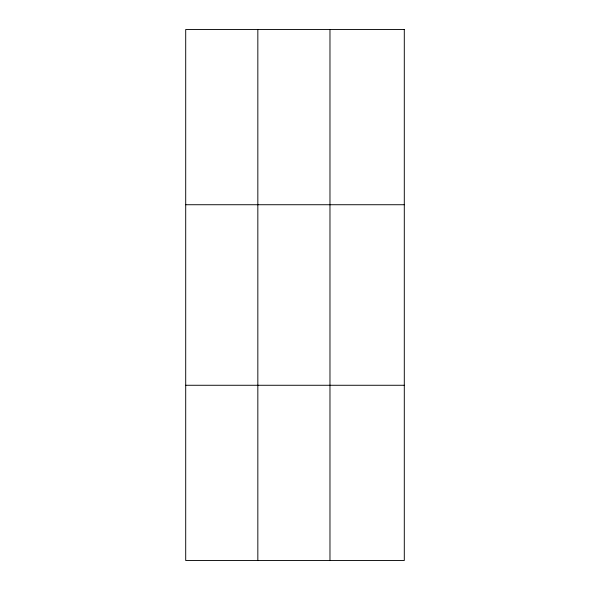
<?xml version="1.0" encoding="UTF-8"?>
<svg xmlns="http://www.w3.org/2000/svg" width="590" height="590" viewBox="0 0 590 590"><rect width="100%" height="100%" fill="white"/><g stroke="black" fill="none" stroke-linecap="round" stroke-linejoin="round"><path stroke-width="0.89" d="M257.837 29.5L257.837 560.5M329.972 29.5L329.972 560.5M185.703 204.73L404.298 204.73M185.703 385.27L404.298 385.27M404.298 29.5L404.298 560.5L185.703 560.5L185.703 29.5L404.298 29.5"/></g></svg>
